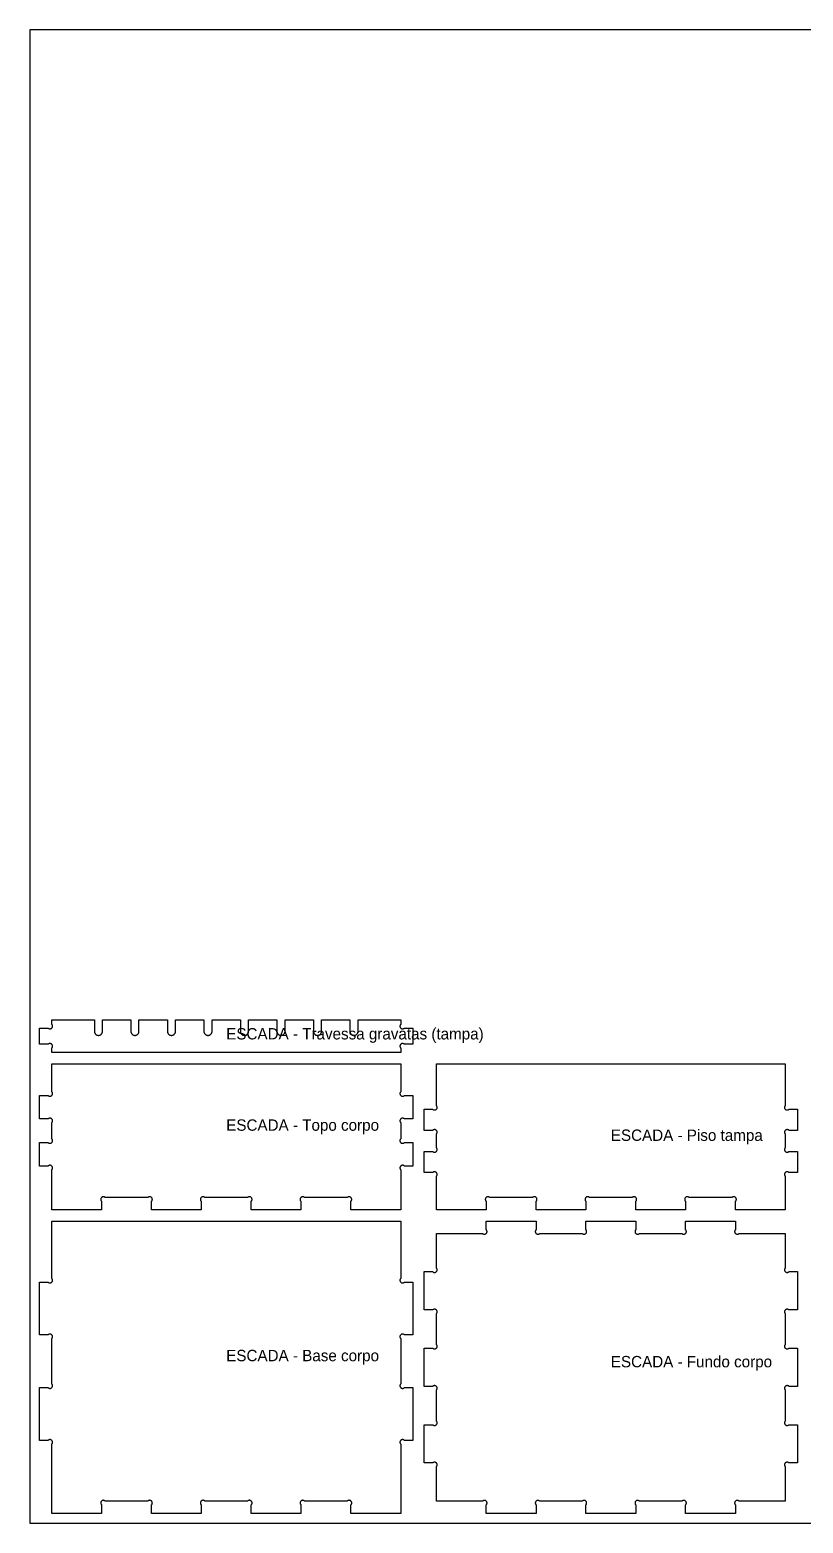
# Model space of a CAD drawing. Header units: millimetres. Extents: x 0 to 2750, y 0 to 1840.
# Drawn here: x 0 to 953, y 0 to 1840 of the extents above; entities that cross this region are included whole.
import ezdxf

# ---------------------------------------------------------------- set-up
doc = ezdxf.new("R2010")
doc.units = ezdxf.units.MM
for name, color, linetype in [('CHAPA_NAO_CORTAR', 8, 'Continuous'), ('CORTE_EXTERNO', 1, 'Continuous'), ('ETIQUETAS_NAO_CORTAR', 8, 'Continuous')]:
    doc.layers.add(name, color=color, linetype=linetype)

msp = doc.modelspace()

# ---------------------------------------------------------------- linework, layer by layer
at = {"layer": 'CHAPA_NAO_CORTAR'}
msp.add_lwpolyline([(0, 0), (2750, 0), (2750, 1840), (0, 1840)], close=True, dxfattribs=at)
at = {"layer": 'CORTE_EXTERNO'}
for points in [[(12, 590), (12, 610), (22.4, 610), (22.4, 610), (22.6, 609.8), (22.9, 609.6), (23.2, 609.4), (23.5, 609.3), (23.8, 609.2), (24.1, 609.1), (24.4, 609.1), (24.7, 609), (25, 609.1), (25.3, 609.1), (25.6, 609.2), (25.9, 609.3), (26.2, 609.4), (26.5, 609.6), (26.8, 609.8), (27, 610), (27.2, 610.2), (27.4, 610.5), (27.6, 610.8), (27.7, 611.1), (27.8, 611.4), (27.9, 611.7), (27.9, 612), (28, 612.3), (27.9, 612.6), (27.9, 612.9), (27.8, 613.2), (27.7, 613.5), (27.6, 613.8), (27.4, 614.1), (27.2, 614.4), (27, 614.6), (27, 620), (79.5, 620), (79.5, 606), (79.5, 605.5), (79.6, 605), (79.7, 604.5), (79.9, 604.1), (80.1, 603.6), (80.3, 603.2), (80.6, 602.8), (81, 602.5), (81.3, 602.1), (81.7, 601.8), (82.1, 601.6), (82.6, 601.4), (83, 601.2), (83.5, 601.1), (84, 601), (84.5, 601), (85, 601), (85.5, 601.1), (86, 601.2), (86.4, 601.4), (86.9, 601.6), (87.3, 601.8), (87.7, 602.1), (88, 602.5), (88.4, 602.8), (88.7, 603.2), (88.9, 603.6), (89.1, 604.1), (89.3, 604.5), (89.4, 605), (89.5, 605.5), (89.5, 606), (89.5, 620), (124.5, 620), (124.5, 606), (124.5, 605.5), (124.6, 605), (124.7, 604.5), (124.9, 604.1), (125.1, 603.6), (125.3, 603.2), (125.6, 602.8), (126, 602.5), (126.3, 602.1), (126.7, 601.8), (127.1, 601.6), (127.6, 601.4), (128, 601.2), (128.5, 601.1), (129, 601), (129.5, 601), (130, 601), (130.5, 601.1), (131, 601.2), (131.4, 601.4), (131.9, 601.6), (132.3, 601.8), (132.7, 602.1), (133, 602.5), (133.4, 602.8), (133.7, 603.2), (133.9, 603.6), (134.1, 604.1), (134.3, 604.5), (134.4, 605), (134.5, 605.5), (134.5, 606), (134.5, 620), (169.5, 620), (169.5, 606), (169.5, 605.5), (169.6, 605), (169.7, 604.5), (169.9, 604.1), (170.1, 603.6), (170.3, 603.2), (170.6, 602.8), (171, 602.5), (171.3, 602.1), (171.7, 601.8), (172.1, 601.6), (172.6, 601.4), (173, 601.2), (173.5, 601.1), (174, 601), (174.5, 601), (175, 601), (175.5, 601.1), (176, 601.2), (176.4, 601.4), (176.9, 601.6), (177.3, 601.8), (177.7, 602.1), (178, 602.5), (178.4, 602.8), (178.7, 603.2), (178.9, 603.6), (179.1, 604.1), (179.3, 604.5), (179.4, 605), (179.5, 605.5), (179.5, 606), (179.5, 620), (214.5, 620), (214.5, 606), (214.5, 605.5), (214.6, 605), (214.7, 604.5), (214.9, 604.1), (215.1, 603.6), (215.3, 603.2), (215.6, 602.8), (216, 602.5), (216.3, 602.1), (216.7, 601.8), (217.1, 601.6), (217.6, 601.4), (218, 601.2), (218.5, 601.1), (219, 601), (219.5, 601), (220, 601), (220.5, 601.1), (221, 601.2), (221.4, 601.4), (221.9, 601.6), (222.3, 601.8), (222.7, 602.1), (223, 602.5), (223.4, 602.8), (223.7, 603.2), (223.9, 603.6), (224.1, 604.1), (224.3, 604.5), (224.4, 605), (224.5, 605.5), (224.5, 606), (224.5, 620), (259.5, 620), (259.5, 606), (259.5, 605.5), (259.6, 605), (259.7, 604.5), (259.9, 604.1), (260.1, 603.6), (260.3, 603.2), (260.6, 602.8), (261, 602.5), (261.3, 602.1), (261.7, 601.8), (262.1, 601.6), (262.6, 601.4), (263, 601.2), (263.5, 601.1), (264, 601), (264.5, 601), (265, 601), (265.5, 601.1), (266, 601.2), (266.4, 601.4), (266.9, 601.6), (267.3, 601.8), (267.7, 602.1), (268, 602.5), (268.4, 602.8), (268.7, 603.2), (268.9, 603.6), (269.1, 604.1), (269.3, 604.5), (269.4, 605), (269.5, 605.5), (269.5, 606), (269.5, 620), (304.5, 620), (304.5, 606), (304.5, 605.5), (304.6, 605), (304.7, 604.5), (304.9, 604.1), (305.1, 603.6), (305.3, 603.2), (305.6, 602.8), (306, 602.5), (306.3, 602.1), (306.7, 601.8), (307.1, 601.6), (307.6, 601.4), (308, 601.2), (308.5, 601.1), (309, 601), (309.5, 601), (310, 601), (310.5, 601.1), (311, 601.2), (311.4, 601.4), (311.9, 601.6), (312.3, 601.8), (312.7, 602.1), (313, 602.5), (313.4, 602.8), (313.7, 603.2), (313.9, 603.6), (314.1, 604.1), (314.3, 604.5), (314.4, 605), (314.5, 605.5), (314.5, 606), (314.5, 620), (349.5, 620), (349.5, 606), (349.5, 605.5), (349.6, 605), (349.7, 604.5), (349.9, 604.1), (350.1, 603.6), (350.3, 603.2), (350.6, 602.8), (351, 602.5), (351.3, 602.1), (351.7, 601.8), (352.1, 601.6), (352.6, 601.4), (353, 601.2), (353.5, 601.1), (354, 601), (354.5, 601), (355, 601), (355.5, 601.1), (356, 601.2), (356.4, 601.4), (356.9, 601.6), (357.3, 601.8), (357.7, 602.1), (358, 602.5), (358.4, 602.8), (358.7, 603.2), (358.9, 603.6), (359.1, 604.1), (359.3, 604.5), (359.4, 605), (359.5, 605.5), (359.5, 606), (359.5, 620), (394.5, 620), (394.5, 606), (394.5, 605.5), (394.6, 605), (394.7, 604.5), (394.9, 604.1), (395.1, 603.6), (395.3, 603.2), (395.6, 602.8), (396, 602.5), (396.3, 602.1), (396.7, 601.8), (397.1, 601.6), (397.6, 601.4), (398, 601.2), (398.5, 601.1), (399, 601), (399.5, 601), (400, 601), (400.5, 601.1), (401, 601.2), (401.4, 601.4), (401.9, 601.6), (402.3, 601.8), (402.7, 602.1), (403, 602.5), (403.4, 602.8), (403.7, 603.2), (403.9, 603.6), (404.1, 604.1), (404.3, 604.5), (404.4, 605), (404.5, 605.5), (404.5, 606), (404.5, 620), (457, 620), (457, 614.6), (456.8, 614.4), (456.6, 614.1), (456.4, 613.8), (456.3, 613.5), (456.2, 613.2), (456.1, 612.9), (456.1, 612.6), (456, 612.3), (456.1, 612), (456.1, 611.7), (456.2, 611.4), (456.3, 611.1), (456.4, 610.8), (456.6, 610.5), (456.8, 610.2), (457, 610), (457.2, 609.8), (457.5, 609.6), (457.8, 609.4), (458.1, 609.3), (458.4, 609.2), (458.7, 609.1), (459, 609.1), (459.3, 609), (459.6, 609.1), (459.9, 609.1), (460.2, 609.2), (460.5, 609.3), (460.8, 609.4), (461.1, 609.6), (461.4, 609.8), (461.6, 610), (461.6, 610), (472, 610), (472, 590), (461.6, 590), (461.4, 590.2), (461.1, 590.4), (460.8, 590.6), (460.5, 590.7), (460.2, 590.8), (459.9, 590.9), (459.6, 590.9), (459.3, 591), (459, 590.9), (458.7, 590.9), (458.4, 590.8), (458.1, 590.7), (457.8, 590.6), (457.5, 590.4), (457.2, 590.2), (457, 590), (456.8, 589.8), (456.6, 589.5), (456.4, 589.2), (456.3, 588.9), (456.2, 588.6), (456.1, 588.3), (456.1, 588), (456, 587.7), (456.1, 587.4), (456.1, 587.1), (456.2, 586.8), (456.3, 586.5), (456.4, 586.2), (456.6, 585.9), (456.8, 585.6), (457, 585.4), (457, 580), (27, 580), (27, 585.4), (27.2, 585.6), (27.4, 585.9), (27.6, 586.2), (27.7, 586.5), (27.8, 586.8), (27.9, 587.1), (27.9, 587.4), (28, 587.7), (27.9, 588), (27.9, 588.3), (27.8, 588.6), (27.7, 588.9), (27.6, 589.2), (27.4, 589.5), (27.2, 589.8), (27, 590), (27, 590), (27, 590), (26.8, 590.2), (26.5, 590.4), (26.2, 590.6), (25.9, 590.7), (25.6, 590.8), (25.3, 590.9), (25, 590.9), (24.7, 591), (24.4, 590.9), (24.1, 590.9), (23.8, 590.8), (23.5, 590.7), (23.2, 590.6), (22.9, 590.4), (22.6, 590.2), (22.4, 590), (12, 590)], [(12, 440), (12, 469), (22.4, 469), (22.6, 468.8), (22.9, 468.6), (23.2, 468.4), (23.5, 468.3), (23.8, 468.2), (24.1, 468.1), (24.4, 468.1), (24.7, 468), (25, 468.1), (25.3, 468.1), (25.6, 468.2), (25.9, 468.3), (26.2, 468.4), (26.5, 468.6), (26.8, 468.8), (27, 469), (27.2, 469.2), (27.4, 469.5), (27.6, 469.8), (27.7, 470.1), (27.8, 470.4), (27.9, 470.7), (27.9, 471), (28, 471.3), (27.9, 471.6), (27.9, 471.9), (27.8, 472.2), (27.7, 472.5), (27.6, 472.8), (27.4, 473.1), (27.2, 473.4), (27, 473.6), (27, 493.4), (27.2, 493.6), (27.4, 493.9), (27.6, 494.2), (27.7, 494.5), (27.8, 494.8), (27.9, 495.1), (27.9, 495.4), (28, 495.7), (27.9, 496), (27.9, 496.3), (27.8, 496.6), (27.7, 496.9), (27.6, 497.2), (27.4, 497.5), (27.2, 497.8), (27, 498), (27, 498), (26.8, 498.2), (26.5, 498.4), (26.2, 498.6), (25.9, 498.7), (25.6, 498.8), (25.3, 498.9), (25, 498.9), (24.7, 499), (24.4, 498.9), (24.1, 498.9), (23.8, 498.8), (23.5, 498.7), (23.2, 498.6), (22.9, 498.4), (22.6, 498.2), (22.4, 498), (12, 498), (12, 527), (22.4, 527), (22.6, 526.8), (22.9, 526.6), (23.2, 526.4), (23.5, 526.3), (23.8, 526.2), (24.1, 526.1), (24.4, 526.1), (24.7, 526), (25, 526.1), (25.3, 526.1), (25.6, 526.2), (25.9, 526.3), (26.2, 526.4), (26.5, 526.6), (26.8, 526.8), (27, 527), (27.2, 527.2), (27.4, 527.5), (27.6, 527.8), (27.7, 528.1), (27.8, 528.4), (27.9, 528.7), (27.9, 529), (28, 529.3), (27.9, 529.6), (27.9, 529.9), (27.8, 530.2), (27.7, 530.5), (27.6, 530.8), (27.4, 531.1), (27.2, 531.4), (27, 531.6), (27, 566), (457, 566), (457, 531.6), (456.8, 531.4), (456.6, 531.1), (456.4, 530.8), (456.3, 530.5), (456.2, 530.2), (456.1, 529.9), (456.1, 529.6), (456, 529.3), (456.1, 529), (456.1, 528.7), (456.2, 528.4), (456.3, 528.1), (456.4, 527.8), (456.6, 527.5), (456.8, 527.2), (457, 527), (457.2, 526.8), (457.5, 526.6), (457.8, 526.4), (458.1, 526.3), (458.4, 526.2), (458.7, 526.1), (459, 526.1), (459.3, 526), (459.6, 526.1), (459.9, 526.1), (460.2, 526.2), (460.5, 526.3), (460.8, 526.4), (461.1, 526.6), (461.4, 526.8), (461.6, 527), (472, 527), (472, 498), (461.6, 498), (461.4, 498.2), (461.1, 498.4), (460.8, 498.6), (460.5, 498.7), (460.2, 498.8), (459.9, 498.9), (459.6, 498.9), (459.3, 499), (459, 498.9), (458.7, 498.9), (458.4, 498.8), (458.1, 498.7), (457.8, 498.6), (457.5, 498.4), (457.2, 498.2), (457, 498), (456.8, 497.8), (456.6, 497.5), (456.4, 497.2), (456.3, 496.9), (456.2, 496.6), (456.1, 496.3), (456.1, 496), (456, 495.7), (456.1, 495.4), (456.1, 495.1), (456.2, 494.8), (456.3, 494.5), (456.4, 494.2), (456.6, 493.9), (456.8, 493.6), (457, 493.4), (457, 473.6), (456.8, 473.4), (456.6, 473.1), (456.4, 472.8), (456.3, 472.5), (456.2, 472.2), (456.1, 471.9), (456.1, 471.6), (456, 471.3), (456.1, 471), (456.1, 470.7), (456.2, 470.4), (456.3, 470.1), (456.4, 469.8), (456.6, 469.5), (456.8, 469.2), (457, 469), (457.2, 468.8), (457.5, 468.6), (457.8, 468.4), (458.1, 468.3), (458.4, 468.2), (458.7, 468.1), (459, 468.1), (459.3, 468), (459.6, 468.1), (459.9, 468.1), (460.2, 468.2), (460.5, 468.3), (460.8, 468.4), (461.1, 468.6), (461.4, 468.8), (461.6, 469), (472, 469), (472, 440), (461.6, 440), (461.4, 440.2), (461.1, 440.4), (460.8, 440.6), (460.5, 440.7), (460.2, 440.8), (459.9, 440.9), (459.6, 440.9), (459.3, 441), (459, 440.9), (458.7, 440.9), (458.4, 440.8), (458.1, 440.7), (457.8, 440.6), (457.5, 440.4), (457.2, 440.2), (457, 440), (456.8, 439.8), (456.6, 439.5), (456.4, 439.2), (456.3, 438.9), (456.2, 438.6), (456.1, 438.3), (456.1, 438), (456, 437.7), (456.1, 437.4), (456.1, 437.1), (456.2, 436.8), (456.3, 436.5), (456.4, 436.2), (456.6, 435.9), (456.8, 435.6), (457, 435.4), (457, 386), (395.7, 386), (395.7, 396.6), (395.9, 396.8), (396.1, 397), (396.3, 397.3), (396.4, 397.6), (396.5, 397.9), (396.6, 398.2), (396.7, 398.5), (396.7, 398.9), (396.7, 399.2), (396.6, 399.5), (396.5, 399.8), (396.4, 400.1), (396.3, 400.4), (396.1, 400.7), (395.9, 400.9), (395.7, 401.1), (395.5, 401.4), (395.2, 401.6), (395, 401.7), (394.7, 401.9), (394.4, 402), (394.1, 402), (393.7, 402.1), (393.4, 402.1), (393.1, 402.1), (392.8, 402), (392.5, 402), (392.2, 401.9), (391.9, 401.7), (391.6, 401.6), (391.4, 401.4), (391.1, 401.1), (391.1, 401.1), (338.6, 401.1), (338.6, 401.1), (338.4, 401.4), (338.1, 401.6), (337.8, 401.7), (337.5, 401.9), (337.2, 402), (336.9, 402), (336.6, 402.1), (336.3, 402.1), (336, 402.1), (335.7, 402), (335.3, 402), (335, 401.9), (334.8, 401.7), (334.5, 401.6), (334.2, 401.4), (334, 401.1), (333.8, 400.9), (333.6, 400.7), (333.4, 400.4), (333.3, 400.1), (333.2, 399.8), (333.1, 399.5), (333.1, 399.2), (333, 398.9), (333.1, 398.5), (333.1, 398.2), (333.2, 397.9), (333.3, 397.6), (333.4, 397.3), (333.6, 397), (333.8, 396.8), (334, 396.6), (334, 386), (272.9, 386), (272.9, 396.6), (273.1, 396.8), (273.3, 397), (273.4, 397.3), (273.6, 397.6), (273.7, 397.9), (273.8, 398.2), (273.8, 398.5), (273.8, 398.9), (273.8, 399.2), (273.8, 399.5), (273.7, 399.8), (273.6, 400.1), (273.4, 400.4), (273.3, 400.7), (273.1, 400.9), (272.9, 401.1), (272.6, 401.4), (272.4, 401.6), (272.1, 401.7), (271.8, 401.9), (271.5, 402), (271.2, 402), (270.9, 402.1), (270.6, 402.1), (270.2, 402.1), (269.9, 402), (269.6, 402), (269.3, 401.9), (269, 401.7), (268.8, 401.6), (268.5, 401.4), (268.3, 401.1), (268.3, 401.1), (215.7, 401.1), (215.7, 401.1), (215.5, 401.4), (215.2, 401.6), (215, 401.7), (214.7, 401.9), (214.4, 402), (214.1, 402), (213.8, 402.1), (213.4, 402.1), (213.1, 402.1), (212.8, 402), (212.5, 402), (212.2, 401.9), (211.9, 401.7), (211.6, 401.6), (211.4, 401.4), (211.1, 401.1), (210.9, 400.9), (210.7, 400.7), (210.6, 400.4), (210.4, 400.1), (210.3, 399.8), (210.2, 399.5), (210.2, 399.2), (210.2, 398.9), (210.2, 398.5), (210.2, 398.2), (210.3, 397.9), (210.4, 397.6), (210.6, 397.3), (210.7, 397), (210.9, 396.8), (211.1, 396.6), (211.1, 386), (150, 386), (150, 396.6), (150.2, 396.8), (150.4, 397), (150.6, 397.3), (150.7, 397.6), (150.8, 397.9), (150.9, 398.2), (150.9, 398.5), (151, 398.9), (150.9, 399.2), (150.9, 399.5), (150.8, 399.8), (150.7, 400.1), (150.6, 400.4), (150.4, 400.7), (150.2, 400.9), (150, 401.1), (149.8, 401.4), (149.5, 401.6), (149.2, 401.7), (149, 401.9), (148.7, 402), (148.3, 402), (148, 402.1), (147.7, 402.1), (147.4, 402.1), (147.1, 402), (146.8, 402), (146.5, 401.9), (146.2, 401.7), (145.9, 401.6), (145.6, 401.4), (145.4, 401.1), (145.4, 401.1), (92.9, 401.1), (92.9, 401.1), (92.6, 401.4), (92.4, 401.6), (92.1, 401.7), (91.8, 401.9), (91.5, 402), (91.2, 402), (90.9, 402.1), (90.6, 402.1), (90.3, 402.1), (89.9, 402), (89.6, 402), (89.3, 401.9), (89, 401.7), (88.8, 401.6), (88.5, 401.4), (88.3, 401.1), (88.1, 400.9), (87.9, 400.7), (87.7, 400.4), (87.6, 400.1), (87.5, 399.8), (87.4, 399.5), (87.3, 399.2), (87.3, 398.9), (87.3, 398.5), (87.4, 398.2), (87.5, 397.9), (87.6, 397.6), (87.7, 397.3), (87.9, 397), (88.1, 396.8), (88.3, 396.6), (88.3, 386), (27, 386), (27, 435.4), (27.2, 435.6), (27.4, 435.9), (27.6, 436.2), (27.7, 436.5), (27.8, 436.8), (27.9, 437.1), (27.9, 437.4), (28, 437.7), (27.9, 438), (27.9, 438.3), (27.8, 438.6), (27.7, 438.9), (27.6, 439.2), (27.4, 439.5), (27.2, 439.8), (27, 440), (27, 440), (26.8, 440.2), (26.5, 440.4), (26.2, 440.6), (25.9, 440.7), (25.6, 440.8), (25.3, 440.9), (25, 440.9), (24.7, 441), (24.4, 440.9), (24.1, 440.9), (23.8, 440.8), (23.5, 440.7), (23.2, 440.6), (22.9, 440.4), (22.6, 440.2), (22.4, 440), (12, 440)], [(486, 432), (486, 458), (496.4, 458), (496.6, 457.8), (496.9, 457.6), (497.2, 457.4), (497.5, 457.3), (497.8, 457.2), (498.1, 457.1), (498.4, 457.1), (498.7, 457), (499, 457.1), (499.3, 457.1), (499.6, 457.2), (499.9, 457.3), (500.2, 457.4), (500.5, 457.6), (500.8, 457.8), (501, 458), (501.2, 458.2), (501.4, 458.5), (501.6, 458.8), (501.7, 459.1), (501.8, 459.4), (501.9, 459.7), (501.9, 460), (502, 460.3), (501.9, 460.6), (501.9, 460.9), (501.8, 461.2), (501.7, 461.5), (501.6, 461.8), (501.4, 462.1), (501.2, 462.4), (501, 462.6), (501, 479.4), (501.2, 479.6), (501.4, 479.9), (501.6, 480.2), (501.7, 480.5), (501.8, 480.8), (501.9, 481.1), (501.9, 481.4), (502, 481.7), (501.9, 482), (501.9, 482.3), (501.8, 482.6), (501.7, 482.9), (501.6, 483.2), (501.4, 483.5), (501.2, 483.8), (501, 484), (501, 484), (500.8, 484.2), (500.5, 484.4), (500.2, 484.6), (499.9, 484.7), (499.6, 484.8), (499.3, 484.9), (499, 484.9), (498.7, 485), (498.4, 484.9), (498.1, 484.9), (497.8, 484.8), (497.5, 484.7), (497.2, 484.6), (496.9, 484.4), (496.6, 484.2), (496.4, 484), (486, 484), (486, 510), (496.4, 510), (496.6, 509.8), (496.9, 509.6), (497.2, 509.4), (497.5, 509.3), (497.8, 509.2), (498.1, 509.1), (498.4, 509.1), (498.7, 509), (499, 509.1), (499.3, 509.1), (499.6, 509.2), (499.9, 509.3), (500.2, 509.4), (500.5, 509.6), (500.8, 509.8), (501, 510), (501.2, 510.2), (501.4, 510.5), (501.6, 510.8), (501.7, 511.1), (501.8, 511.4), (501.9, 511.7), (501.9, 512), (502, 512.3), (501.9, 512.6), (501.9, 512.9), (501.8, 513.2), (501.7, 513.5), (501.6, 513.8), (501.4, 514.1), (501.2, 514.4), (501, 514.6), (501, 566), (931, 566), (931, 514.6), (930.8, 514.4), (930.6, 514.1), (930.4, 513.8), (930.3, 513.5), (930.2, 513.2), (930.1, 512.9), (930.1, 512.6), (930, 512.3), (930.1, 512), (930.1, 511.7), (930.2, 511.4), (930.3, 511.1), (930.4, 510.8), (930.6, 510.5), (930.8, 510.2), (931, 510), (931.2, 509.8), (931.5, 509.6), (931.8, 509.4), (932.1, 509.3), (932.4, 509.2), (932.7, 509.1), (933, 509.1), (933.3, 509), (933.6, 509.1), (933.9, 509.1), (934.2, 509.2), (934.5, 509.3), (934.8, 509.4), (935.1, 509.6), (935.4, 509.8), (935.6, 510), (946, 510), (946, 484), (935.6, 484), (935.4, 484.2), (935.1, 484.4), (934.8, 484.6), (934.5, 484.7), (934.2, 484.8), (933.9, 484.9), (933.6, 484.9), (933.3, 485), (933, 484.9), (932.7, 484.9), (932.4, 484.8), (932.1, 484.7), (931.8, 484.6), (931.5, 484.4), (931.2, 484.2), (931, 484), (930.8, 483.8), (930.6, 483.5), (930.4, 483.2), (930.3, 482.9), (930.2, 482.6), (930.1, 482.3), (930.1, 482), (930, 481.7), (930.1, 481.4), (930.1, 481.1), (930.2, 480.8), (930.3, 480.5), (930.4, 480.2), (930.6, 479.9), (930.8, 479.6), (931, 479.4), (931, 462.6), (930.8, 462.4), (930.6, 462.1), (930.4, 461.8), (930.3, 461.5), (930.2, 461.2), (930.1, 460.9), (930.1, 460.6), (930, 460.3), (930.1, 460), (930.1, 459.7), (930.2, 459.4), (930.3, 459.1), (930.4, 458.8), (930.6, 458.5), (930.8, 458.2), (931, 458), (931.2, 457.8), (931.5, 457.6), (931.8, 457.4), (932.1, 457.3), (932.4, 457.2), (932.7, 457.1), (933, 457.1), (933.3, 457), (933.6, 457.1), (933.9, 457.1), (934.2, 457.2), (934.5, 457.3), (934.8, 457.4), (935.1, 457.6), (935.4, 457.8), (935.6, 458), (946, 458), (946, 432), (935.6, 432), (935.4, 432.2), (935.1, 432.4), (934.8, 432.6), (934.5, 432.7), (934.2, 432.8), (933.9, 432.9), (933.6, 432.9), (933.3, 433), (933, 432.9), (932.7, 432.9), (932.4, 432.8), (932.1, 432.7), (931.8, 432.6), (931.5, 432.4), (931.2, 432.2), (931, 432), (930.8, 431.8), (930.6, 431.5), (930.4, 431.2), (930.3, 430.9), (930.2, 430.6), (930.1, 430.3), (930.1, 430), (930, 429.7), (930.1, 429.4), (930.1, 429.1), (930.2, 428.8), (930.3, 428.5), (930.4, 428.2), (930.6, 427.9), (930.8, 427.6), (931, 427.4), (931, 386), (869.7, 386), (869.7, 396.6), (869.9, 396.8), (870.1, 397), (870.3, 397.3), (870.4, 397.6), (870.5, 397.9), (870.6, 398.2), (870.7, 398.5), (870.7, 398.9), (870.7, 399.2), (870.6, 399.5), (870.5, 399.8), (870.4, 400.1), (870.3, 400.4), (870.1, 400.7), (869.9, 400.9), (869.7, 401.1), (869.5, 401.4), (869.2, 401.6), (869, 401.7), (868.7, 401.9), (868.4, 402), (868.1, 402), (867.7, 402.1), (867.4, 402.1), (867.1, 402.1), (866.8, 402), (866.5, 402), (866.2, 401.9), (865.9, 401.7), (865.6, 401.6), (865.4, 401.4), (865.1, 401.1), (865.1, 401.1), (812.6, 401.1), (812.6, 401.1), (812.4, 401.4), (812.1, 401.6), (811.8, 401.7), (811.5, 401.9), (811.2, 402), (810.9, 402), (810.6, 402.1), (810.3, 402.1), (810, 402.1), (809.7, 402), (809.3, 402), (809, 401.9), (808.8, 401.7), (808.5, 401.6), (808.2, 401.4), (808, 401.1), (807.8, 400.9), (807.6, 400.7), (807.4, 400.4), (807.3, 400.1), (807.2, 399.8), (807.1, 399.5), (807.1, 399.2), (807, 398.9), (807.1, 398.5), (807.1, 398.2), (807.2, 397.9), (807.3, 397.6), (807.4, 397.3), (807.6, 397), (807.8, 396.8), (808, 396.6), (808, 386), (746.9, 386), (746.9, 396.6), (747.1, 396.8), (747.3, 397), (747.4, 397.3), (747.6, 397.6), (747.7, 397.9), (747.8, 398.2), (747.8, 398.5), (747.8, 398.9), (747.8, 399.2), (747.8, 399.5), (747.7, 399.8), (747.6, 400.1), (747.4, 400.4), (747.3, 400.7), (747.1, 400.9), (746.9, 401.1), (746.6, 401.4), (746.4, 401.6), (746.1, 401.7), (745.8, 401.9), (745.5, 402), (745.2, 402), (744.9, 402.1), (744.6, 402.1), (744.2, 402.1), (743.9, 402), (743.6, 402), (743.3, 401.9), (743, 401.7), (742.8, 401.6), (742.5, 401.4), (742.3, 401.1), (742.3, 401.1), (689.7, 401.1), (689.7, 401.1), (689.5, 401.4), (689.2, 401.6), (689, 401.7), (688.7, 401.9), (688.4, 402), (688.1, 402), (687.8, 402.1), (687.4, 402.1), (687.1, 402.1), (686.8, 402), (686.5, 402), (686.2, 401.9), (685.9, 401.7), (685.6, 401.6), (685.4, 401.4), (685.1, 401.1), (684.9, 400.9), (684.7, 400.7), (684.6, 400.4), (684.4, 400.1), (684.3, 399.8), (684.2, 399.5), (684.2, 399.2), (684.2, 398.9), (684.2, 398.5), (684.2, 398.2), (684.3, 397.9), (684.4, 397.6), (684.6, 397.3), (684.7, 397), (684.9, 396.8), (685.1, 396.6), (685.1, 386), (624, 386), (624, 396.6), (624.2, 396.8), (624.4, 397), (624.6, 397.3), (624.7, 397.6), (624.8, 397.9), (624.9, 398.2), (624.9, 398.5), (625, 398.9), (624.9, 399.2), (624.9, 399.5), (624.8, 399.8), (624.7, 400.1), (624.6, 400.4), (624.4, 400.7), (624.2, 400.9), (624, 401.1), (623.8, 401.4), (623.5, 401.6), (623.2, 401.7), (623, 401.9), (622.7, 402), (622.3, 402), (622, 402.1), (621.7, 402.1), (621.4, 402.1), (621.1, 402), (620.8, 402), (620.5, 401.9), (620.2, 401.7), (619.9, 401.6), (619.6, 401.4), (619.4, 401.1), (619.4, 401.1), (566.9, 401.1), (566.9, 401.1), (566.6, 401.4), (566.4, 401.6), (566.1, 401.7), (565.8, 401.9), (565.5, 402), (565.2, 402), (564.9, 402.1), (564.6, 402.1), (564.3, 402.1), (563.9, 402), (563.6, 402), (563.3, 401.9), (563, 401.7), (562.8, 401.6), (562.5, 401.4), (562.3, 401.1), (562.1, 400.9), (561.9, 400.7), (561.7, 400.4), (561.6, 400.1), (561.5, 399.8), (561.4, 399.5), (561.3, 399.2), (561.3, 398.9), (561.3, 398.5), (561.4, 398.2), (561.5, 397.9), (561.6, 397.6), (561.7, 397.3), (561.9, 397), (562.1, 396.8), (562.3, 396.6), (562.3, 386), (501, 386), (501, 427.4), (501.2, 427.6), (501.4, 427.9), (501.6, 428.2), (501.7, 428.5), (501.8, 428.8), (501.9, 429.1), (501.9, 429.4), (502, 429.7), (501.9, 430), (501.9, 430.3), (501.8, 430.6), (501.7, 430.9), (501.6, 431.2), (501.4, 431.5), (501.2, 431.8), (501, 432), (501, 432), (500.8, 432.2), (500.5, 432.4), (500.2, 432.6), (499.9, 432.7), (499.6, 432.8), (499.3, 432.9), (499, 432.9), (498.7, 433), (498.4, 432.9), (498.1, 432.9), (497.8, 432.8), (497.5, 432.7), (497.2, 432.6), (496.9, 432.4), (496.6, 432.2), (496.4, 432), (486, 432)], [(12, 102), (12, 167), (22.4, 167), (22.6, 166.8), (22.9, 166.6), (23.2, 166.4), (23.5, 166.3), (23.8, 166.2), (24.1, 166.1), (24.4, 166.1), (24.7, 166), (25, 166.1), (25.3, 166.1), (25.6, 166.2), (25.9, 166.3), (26.2, 166.4), (26.5, 166.6), (26.8, 166.8), (27, 167), (27.2, 167.2), (27.4, 167.5), (27.6, 167.8), (27.7, 168.1), (27.8, 168.4), (27.9, 168.7), (27.9, 169), (28, 169.3), (27.9, 169.6), (27.9, 169.9), (27.8, 170.2), (27.7, 170.5), (27.6, 170.8), (27.4, 171.1), (27.2, 171.4), (27, 171.6), (27, 227.4), (27.2, 227.6), (27.4, 227.9), (27.6, 228.2), (27.7, 228.5), (27.8, 228.8), (27.9, 229.1), (27.9, 229.4), (28, 229.7), (27.9, 230), (27.9, 230.3), (27.8, 230.6), (27.7, 230.9), (27.6, 231.2), (27.4, 231.5), (27.2, 231.8), (27, 232), (27, 232), (26.8, 232.2), (26.5, 232.4), (26.2, 232.6), (25.9, 232.7), (25.6, 232.8), (25.3, 232.9), (25, 232.9), (24.7, 233), (24.4, 232.9), (24.1, 232.9), (23.8, 232.8), (23.5, 232.7), (23.2, 232.6), (22.9, 232.4), (22.6, 232.2), (22.4, 232), (12, 232), (12, 297), (22.4, 297), (22.6, 296.8), (22.9, 296.6), (23.2, 296.4), (23.5, 296.3), (23.8, 296.2), (24.1, 296.1), (24.4, 296.1), (24.7, 296), (25, 296.1), (25.3, 296.1), (25.6, 296.2), (25.9, 296.3), (26.2, 296.4), (26.5, 296.6), (26.8, 296.8), (27, 297), (27.2, 297.2), (27.4, 297.5), (27.6, 297.8), (27.7, 298.1), (27.8, 298.4), (27.9, 298.7), (27.9, 299), (28, 299.3), (27.9, 299.6), (27.9, 299.9), (27.8, 300.2), (27.7, 300.5), (27.6, 300.8), (27.4, 301.1), (27.2, 301.4), (27, 301.6), (27, 372), (457, 372), (457, 301.6), (456.8, 301.4), (456.6, 301.1), (456.4, 300.8), (456.3, 300.5), (456.2, 300.2), (456.1, 299.9), (456.1, 299.6), (456, 299.3), (456.1, 299), (456.1, 298.7), (456.2, 298.4), (456.3, 298.1), (456.4, 297.8), (456.6, 297.5), (456.8, 297.2), (457, 297), (457.2, 296.8), (457.5, 296.6), (457.8, 296.4), (458.1, 296.3), (458.4, 296.2), (458.7, 296.1), (459, 296.1), (459.3, 296), (459.6, 296.1), (459.9, 296.1), (460.2, 296.2), (460.5, 296.3), (460.8, 296.4), (461.1, 296.6), (461.4, 296.8), (461.6, 297), (472, 297), (472, 232), (461.6, 232), (461.4, 232.2), (461.1, 232.4), (460.8, 232.6), (460.5, 232.7), (460.2, 232.8), (459.9, 232.9), (459.6, 232.9), (459.3, 233), (459, 232.9), (458.7, 232.9), (458.4, 232.8), (458.1, 232.7), (457.8, 232.6), (457.5, 232.4), (457.2, 232.2), (457, 232), (456.8, 231.8), (456.6, 231.5), (456.4, 231.2), (456.3, 230.9), (456.2, 230.6), (456.1, 230.3), (456.1, 230), (456, 229.7), (456.1, 229.4), (456.1, 229.1), (456.2, 228.8), (456.3, 228.5), (456.4, 228.2), (456.6, 227.9), (456.8, 227.6), (457, 227.4), (457, 171.6), (456.8, 171.4), (456.6, 171.1), (456.4, 170.8), (456.3, 170.5), (456.2, 170.2), (456.1, 169.9), (456.1, 169.6), (456, 169.3), (456.1, 169), (456.1, 168.7), (456.2, 168.4), (456.3, 168.1), (456.4, 167.8), (456.6, 167.5), (456.8, 167.2), (457, 167), (457.2, 166.8), (457.5, 166.6), (457.8, 166.4), (458.1, 166.3), (458.4, 166.2), (458.7, 166.1), (459, 166.1), (459.3, 166), (459.6, 166.1), (459.9, 166.1), (460.2, 166.2), (460.5, 166.3), (460.8, 166.4), (461.1, 166.6), (461.4, 166.8), (461.6, 167), (472, 167), (472, 102), (461.6, 102), (461.4, 102.2), (461.1, 102.4), (460.8, 102.6), (460.5, 102.7), (460.2, 102.8), (459.9, 102.9), (459.6, 102.9), (459.3, 103), (459, 102.9), (458.7, 102.9), (458.4, 102.8), (458.1, 102.7), (457.8, 102.6), (457.5, 102.4), (457.2, 102.2), (457, 102), (456.8, 101.8), (456.6, 101.5), (456.4, 101.2), (456.3, 100.9), (456.2, 100.6), (456.1, 100.3), (456.1, 100), (456, 99.7), (456.1, 99.4), (456.1, 99.1), (456.2, 98.8), (456.3, 98.5), (456.4, 98.2), (456.6, 97.9), (456.8, 97.6), (457, 97.4), (457, 12), (395.7, 12), (395.7, 22.6), (395.9, 22.8), (396.1, 23), (396.3, 23.3), (396.4, 23.6), (396.5, 23.9), (396.6, 24.2), (396.7, 24.5), (396.7, 24.9), (396.7, 25.2), (396.6, 25.5), (396.5, 25.8), (396.4, 26.1), (396.3, 26.4), (396.1, 26.7), (395.9, 26.9), (395.7, 27.1), (395.5, 27.4), (395.2, 27.6), (395, 27.7), (394.7, 27.9), (394.4, 28), (394.1, 28), (393.7, 28.1), (393.4, 28.1), (393.1, 28.1), (392.8, 28), (392.5, 28), (392.2, 27.9), (391.9, 27.7), (391.6, 27.6), (391.4, 27.4), (391.1, 27.1), (391.1, 27.1), (338.6, 27.1), (338.6, 27.1), (338.4, 27.4), (338.1, 27.6), (337.8, 27.7), (337.5, 27.9), (337.2, 28), (336.9, 28), (336.6, 28.1), (336.3, 28.1), (336, 28.1), (335.7, 28), (335.3, 28), (335, 27.9), (334.8, 27.7), (334.5, 27.6), (334.2, 27.4), (334, 27.1), (333.8, 26.9), (333.6, 26.7), (333.4, 26.4), (333.3, 26.1), (333.2, 25.8), (333.1, 25.5), (333.1, 25.2), (333, 24.9), (333.1, 24.5), (333.1, 24.2), (333.2, 23.9), (333.3, 23.6), (333.4, 23.3), (333.6, 23), (333.8, 22.8), (334, 22.6), (334, 12), (272.9, 12), (272.9, 22.6), (273.1, 22.8), (273.3, 23), (273.4, 23.3), (273.6, 23.6), (273.7, 23.9), (273.8, 24.2), (273.8, 24.5), (273.8, 24.9), (273.8, 25.2), (273.8, 25.5), (273.7, 25.8), (273.6, 26.1), (273.4, 26.4), (273.3, 26.7), (273.1, 26.9), (272.9, 27.1), (272.6, 27.4), (272.4, 27.6), (272.1, 27.7), (271.8, 27.9), (271.5, 28), (271.2, 28), (270.9, 28.1), (270.6, 28.1), (270.2, 28.1), (269.9, 28), (269.6, 28), (269.3, 27.9), (269, 27.7), (268.8, 27.6), (268.5, 27.4), (268.3, 27.1), (268.3, 27.1), (215.7, 27.1), (215.7, 27.1), (215.5, 27.4), (215.2, 27.6), (215, 27.7), (214.7, 27.9), (214.4, 28), (214.1, 28), (213.8, 28.1), (213.4, 28.1), (213.1, 28.1), (212.8, 28), (212.5, 28), (212.2, 27.9), (211.9, 27.7), (211.6, 27.6), (211.4, 27.4), (211.1, 27.1), (210.9, 26.9), (210.7, 26.7), (210.6, 26.4), (210.4, 26.1), (210.3, 25.8), (210.2, 25.5), (210.2, 25.2), (210.2, 24.9), (210.2, 24.5), (210.2, 24.2), (210.3, 23.9), (210.4, 23.6), (210.6, 23.3), (210.7, 23), (210.9, 22.8), (211.1, 22.6), (211.1, 12), (150, 12), (150, 22.6), (150.2, 22.8), (150.4, 23), (150.6, 23.3), (150.7, 23.6), (150.8, 23.9), (150.9, 24.2), (150.9, 24.5), (151, 24.9), (150.9, 25.2), (150.9, 25.5), (150.8, 25.8), (150.7, 26.1), (150.6, 26.4), (150.4, 26.7), (150.2, 26.9), (150, 27.1), (149.8, 27.4), (149.5, 27.6), (149.2, 27.7), (149, 27.9), (148.7, 28), (148.3, 28), (148, 28.1), (147.7, 28.1), (147.4, 28.1), (147.1, 28), (146.8, 28), (146.5, 27.9), (146.2, 27.7), (145.9, 27.6), (145.6, 27.4), (145.4, 27.1), (145.4, 27.1), (92.9, 27.1), (92.9, 27.1), (92.6, 27.4), (92.4, 27.6), (92.1, 27.7), (91.8, 27.9), (91.5, 28), (91.2, 28), (90.9, 28.1), (90.6, 28.1), (90.3, 28.1), (89.9, 28), (89.6, 28), (89.3, 27.9), (89, 27.7), (88.8, 27.6), (88.5, 27.4), (88.3, 27.1), (88.1, 26.9), (87.9, 26.7), (87.7, 26.4), (87.6, 26.1), (87.5, 25.8), (87.4, 25.5), (87.3, 25.2), (87.3, 24.9), (87.3, 24.5), (87.4, 24.2), (87.5, 23.9), (87.6, 23.6), (87.7, 23.3), (87.9, 23), (88.1, 22.8), (88.3, 22.6), (88.3, 12), (27, 12), (27, 97.4), (27.2, 97.6), (27.4, 97.9), (27.6, 98.2), (27.7, 98.5), (27.8, 98.8), (27.9, 99.1), (27.9, 99.4), (28, 99.7), (27.9, 100), (27.9, 100.3), (27.8, 100.6), (27.7, 100.9), (27.6, 101.2), (27.4, 101.5), (27.2, 101.8), (27, 102), (27, 102), (26.8, 102.2), (26.5, 102.4), (26.2, 102.6), (25.9, 102.7), (25.6, 102.8), (25.3, 102.9), (25, 102.9), (24.7, 103), (24.4, 102.9), (24.1, 102.9), (23.8, 102.8), (23.5, 102.7), (23.2, 102.6), (22.9, 102.4), (22.6, 102.2), (22.4, 102), (12, 102)], [(501, 27), (501, 69.5), (501.2, 69.8), (501.4, 70), (501.6, 70.3), (501.7, 70.6), (501.8, 70.9), (501.9, 71.2), (501.9, 71.5), (502, 71.8), (501.9, 72.2), (501.9, 72.5), (501.8, 72.8), (501.7, 73.1), (501.6, 73.4), (501.4, 73.7), (501.2, 73.9), (501, 74.1), (501, 74.1), (500.8, 74.4), (500.5, 74.5), (500.2, 74.7), (499.9, 74.8), (499.6, 75), (499.3, 75), (499, 75.1), (498.7, 75.1), (498.4, 75.1), (498.1, 75), (497.8, 75), (497.5, 74.8), (497.2, 74.7), (496.9, 74.5), (496.6, 74.4), (496.4, 74.1), (486, 74.1), (486, 121.3), (496.4, 121.3), (496.6, 121.1), (496.9, 120.9), (497.2, 120.7), (497.5, 120.6), (497.8, 120.5), (498.1, 120.4), (498.4, 120.3), (498.7, 120.3), (499, 120.3), (499.3, 120.4), (499.6, 120.5), (499.9, 120.6), (500.2, 120.7), (500.5, 120.9), (500.8, 121.1), (501, 121.3), (501.2, 121.5), (501.4, 121.8), (501.6, 122.1), (501.7, 122.3), (501.8, 122.6), (501.9, 122.9), (501.9, 123.3), (502, 123.6), (501.9, 123.9), (501.9, 124.2), (501.8, 124.5), (501.7, 124.8), (501.6, 125.1), (501.4, 125.4), (501.2, 125.6), (501, 125.9), (501, 163.8), (501.2, 164.1), (501.4, 164.3), (501.6, 164.6), (501.7, 164.9), (501.8, 165.2), (501.9, 165.5), (501.9, 165.8), (502, 166.1), (501.9, 166.4), (501.9, 166.8), (501.8, 167.1), (501.7, 167.4), (501.6, 167.7), (501.4, 167.9), (501.2, 168.2), (501, 168.4), (501, 168.4), (500.8, 168.6), (500.5, 168.8), (500.2, 169), (499.9, 169.1), (499.6, 169.2), (499.3, 169.3), (499, 169.4), (498.7, 169.4), (498.4, 169.4), (498.1, 169.3), (497.8, 169.2), (497.5, 169.1), (497.2, 169), (496.9, 168.8), (496.6, 168.6), (496.4, 168.4), (486, 168.4), (486, 215.6), (496.4, 215.6), (496.6, 215.4), (496.9, 215.2), (497.2, 215), (497.5, 214.9), (497.8, 214.8), (498.1, 214.7), (498.4, 214.6), (498.7, 214.6), (499, 214.6), (499.3, 214.7), (499.6, 214.8), (499.9, 214.9), (500.2, 215), (500.5, 215.2), (500.8, 215.4), (501, 215.6), (501.2, 215.8), (501.4, 216.1), (501.6, 216.3), (501.7, 216.6), (501.8, 216.9), (501.9, 217.2), (501.9, 217.6), (502, 217.9), (501.9, 218.2), (501.9, 218.5), (501.8, 218.8), (501.7, 219.1), (501.6, 219.4), (501.4, 219.7), (501.2, 219.9), (501, 220.2), (501, 258.1), (501.2, 258.4), (501.4, 258.6), (501.6, 258.9), (501.7, 259.2), (501.8, 259.5), (501.9, 259.8), (501.9, 260.1), (502, 260.4), (501.9, 260.7), (501.9, 261.1), (501.8, 261.4), (501.7, 261.7), (501.6, 261.9), (501.4, 262.2), (501.2, 262.5), (501, 262.7), (501, 262.7), (500.8, 262.9), (500.5, 263.1), (500.2, 263.3), (499.9, 263.4), (499.6, 263.5), (499.3, 263.6), (499, 263.7), (498.7, 263.7), (498.4, 263.7), (498.1, 263.6), (497.8, 263.5), (497.5, 263.4), (497.2, 263.3), (496.9, 263.1), (496.6, 262.9), (496.4, 262.7), (486, 262.7), (486, 309.9), (496.4, 309.9), (496.6, 309.6), (496.9, 309.5), (497.2, 309.3), (497.5, 309.2), (497.8, 309), (498.1, 309), (498.4, 308.9), (498.7, 308.9), (499, 308.9), (499.3, 309), (499.6, 309), (499.9, 309.2), (500.2, 309.3), (500.5, 309.5), (500.8, 309.6), (501, 309.9), (501.2, 310.1), (501.4, 310.3), (501.6, 310.6), (501.7, 310.9), (501.8, 311.2), (501.9, 311.5), (501.9, 311.8), (502, 312.2), (501.9, 312.5), (501.9, 312.8), (501.8, 313.1), (501.7, 313.4), (501.6, 313.7), (501.4, 314), (501.2, 314.2), (501, 314.5), (501, 357), (557.8, 357), (558.1, 356.8), (558.3, 356.6), (558.6, 356.4), (558.9, 356.3), (559.2, 356.2), (559.5, 356.1), (559.8, 356.1), (560.1, 356), (560.4, 356.1), (560.8, 356.1), (561.1, 356.2), (561.4, 356.3), (561.7, 356.4), (561.9, 356.6), (562.2, 356.8), (562.4, 357), (562.6, 357.2), (562.8, 357.5), (563, 357.8), (563.1, 358.1), (563.2, 358.4), (563.3, 358.7), (563.4, 359), (563.4, 359.3), (563.4, 359.6), (563.3, 359.9), (563.2, 360.2), (563.1, 360.5), (563, 360.8), (562.8, 361.1), (562.6, 361.4), (562.4, 361.6), (562.4, 372), (623.9, 372), (623.9, 361.6), (623.6, 361.4), (623.5, 361.1), (623.3, 360.8), (623.2, 360.5), (623, 360.2), (623, 359.9), (622.9, 359.6), (622.9, 359.3), (622.9, 359), (623, 358.7), (623, 358.4), (623.2, 358.1), (623.3, 357.8), (623.5, 357.5), (623.6, 357.2), (623.9, 357), (624.1, 356.8), (624.3, 356.6), (624.6, 356.4), (624.9, 356.3), (625.2, 356.2), (625.5, 356.1), (625.8, 356.1), (626.2, 356), (626.5, 356.1), (626.8, 356.1), (627.1, 356.2), (627.4, 356.3), (627.7, 356.4), (628, 356.6), (628.2, 356.8), (628.5, 357), (680.7, 357), (680.9, 356.8), (681.2, 356.6), (681.5, 356.4), (681.7, 356.3), (682, 356.2), (682.4, 356.1), (682.7, 356.1), (683, 356), (683.3, 356.1), (683.6, 356.1), (683.9, 356.2), (684.2, 356.3), (684.5, 356.4), (684.8, 356.6), (685, 356.8), (685.3, 357), (685.5, 357.2), (685.7, 357.5), (685.9, 357.8), (686, 358.1), (686.1, 358.4), (686.2, 358.7), (686.2, 359), (686.2, 359.3), (686.2, 359.6), (686.2, 359.9), (686.1, 360.2), (686, 360.5), (685.9, 360.8), (685.7, 361.1), (685.5, 361.4), (685.3, 361.6), (685.3, 372), (746.7, 372), (746.7, 361.6), (746.5, 361.4), (746.3, 361.1), (746.1, 360.8), (746, 360.5), (745.9, 360.2), (745.8, 359.9), (745.8, 359.6), (745.8, 359.3), (745.8, 359), (745.8, 358.7), (745.9, 358.4), (746, 358.1), (746.1, 357.8), (746.3, 357.5), (746.5, 357.2), (746.7, 357), (747, 356.8), (747.2, 356.6), (747.5, 356.4), (747.8, 356.3), (748.1, 356.2), (748.4, 356.1), (748.7, 356.1), (749, 356), (749.3, 356.1), (749.6, 356.1), (750, 356.2), (750.3, 356.3), (750.5, 356.4), (750.8, 356.6), (751.1, 356.8), (751.3, 357), (803.5, 357), (803.8, 356.8), (804, 356.6), (804.3, 356.4), (804.6, 356.3), (804.9, 356.2), (805.2, 356.1), (805.5, 356.1), (805.8, 356), (806.2, 356.1), (806.5, 356.1), (806.8, 356.2), (807.1, 356.3), (807.4, 356.4), (807.7, 356.6), (807.9, 356.8), (808.1, 357), (808.4, 357.2), (808.5, 357.5), (808.7, 357.8), (808.8, 358.1), (809, 358.4), (809, 358.7), (809.1, 359), (809.1, 359.3), (809.1, 359.6), (809, 359.9), (809, 360.2), (808.8, 360.5), (808.7, 360.8), (808.5, 361.1), (808.4, 361.4), (808.1, 361.6), (808.1, 372), (869.6, 372), (869.6, 361.6), (869.4, 361.4), (869.2, 361.1), (869, 360.8), (868.9, 360.5), (868.8, 360.2), (868.7, 359.9), (868.6, 359.6), (868.6, 359.3), (868.6, 359), (868.7, 358.7), (868.8, 358.4), (868.9, 358.1), (869, 357.8), (869.2, 357.5), (869.4, 357.2), (869.6, 357), (869.8, 356.8), (870.1, 356.6), (870.3, 356.4), (870.6, 356.3), (870.9, 356.2), (871.2, 356.1), (871.6, 356.1), (871.9, 356), (872.2, 356.1), (872.5, 356.1), (872.8, 356.2), (873.1, 356.3), (873.4, 356.4), (873.7, 356.6), (873.9, 356.8), (874.2, 357), (931, 357), (931, 314.5), (930.8, 314.2), (930.6, 314), (930.4, 313.7), (930.3, 313.4), (930.2, 313.1), (930.1, 312.8), (930.1, 312.5), (930, 312.2), (930.1, 311.8), (930.1, 311.5), (930.2, 311.2), (930.3, 310.9), (930.4, 310.6), (930.6, 310.3), (930.8, 310.1), (931, 309.9), (931.2, 309.6), (931.5, 309.5), (931.8, 309.3), (932.1, 309.2), (932.4, 309), (932.7, 309), (933, 308.9), (933.3, 308.9), (933.6, 308.9), (933.9, 309), (934.2, 309), (934.5, 309.2), (934.8, 309.3), (935.1, 309.5), (935.4, 309.6), (935.6, 309.9), (946, 309.9), (946, 262.7), (935.6, 262.7), (935.4, 262.9), (935.1, 263.1), (934.8, 263.3), (934.5, 263.4), (934.2, 263.5), (933.9, 263.6), (933.6, 263.7), (933.3, 263.7), (933, 263.7), (932.7, 263.6), (932.4, 263.5), (932.1, 263.4), (931.8, 263.3), (931.5, 263.1), (931.2, 262.9), (931, 262.7), (930.8, 262.5), (930.6, 262.2), (930.4, 261.9), (930.3, 261.7), (930.2, 261.4), (930.1, 261.1), (930.1, 260.7), (930, 260.4), (930.1, 260.1), (930.1, 259.8), (930.2, 259.5), (930.3, 259.2), (930.4, 258.9), (930.6, 258.6), (930.8, 258.4), (931, 258.1), (931, 220.2), (930.8, 219.9), (930.6, 219.7), (930.4, 219.4), (930.3, 219.1), (930.2, 218.8), (930.1, 218.5), (930.1, 218.2), (930, 217.9), (930.1, 217.6), (930.1, 217.2), (930.2, 216.9), (930.3, 216.6), (930.4, 216.3), (930.6, 216.1), (930.8, 215.8), (931, 215.6), (931.2, 215.4), (931.5, 215.2), (931.8, 215), (932.1, 214.9), (932.4, 214.8), (932.7, 214.7), (933, 214.6), (933.3, 214.6), (933.6, 214.6), (933.9, 214.7), (934.2, 214.8), (934.5, 214.9), (934.8, 215), (935.1, 215.2), (935.4, 215.4), (935.6, 215.6), (946, 215.6), (946, 168.4), (935.6, 168.4), (935.4, 168.6), (935.1, 168.8), (934.8, 169), (934.5, 169.1), (934.2, 169.2), (933.9, 169.3), (933.6, 169.4), (933.3, 169.4), (933, 169.4), (932.7, 169.3), (932.4, 169.2), (932.1, 169.1), (931.8, 169), (931.5, 168.8), (931.2, 168.6), (931, 168.4), (930.8, 168.2), (930.6, 167.9), (930.4, 167.7), (930.3, 167.4), (930.2, 167.1), (930.1, 166.8), (930.1, 166.4), (930, 166.1), (930.1, 165.8), (930.1, 165.5), (930.2, 165.2), (930.3, 164.9), (930.4, 164.6), (930.6, 164.3), (930.8, 164.1), (931, 163.8), (931, 125.9), (930.8, 125.6), (930.6, 125.4), (930.4, 125.1), (930.3, 124.8), (930.2, 124.5), (930.1, 124.2), (930.1, 123.9), (930, 123.6), (930.1, 123.3), (930.1, 122.9), (930.2, 122.6), (930.3, 122.3), (930.4, 122.1), (930.6, 121.8), (930.8, 121.5), (931, 121.3), (931.2, 121.1), (931.5, 120.9), (931.8, 120.7), (932.1, 120.6), (932.4, 120.5), (932.7, 120.4), (933, 120.3), (933.3, 120.3), (933.6, 120.3), (933.9, 120.4), (934.2, 120.5), (934.5, 120.6), (934.8, 120.7), (935.1, 120.9), (935.4, 121.1), (935.6, 121.3), (946, 121.3), (946, 74.1), (935.6, 74.1), (935.4, 74.4), (935.1, 74.5), (934.8, 74.7), (934.5, 74.8), (934.2, 75), (933.9, 75), (933.6, 75.1), (933.3, 75.1), (933, 75.1), (932.7, 75), (932.4, 75), (932.1, 74.8), (931.8, 74.7), (931.5, 74.5), (931.2, 74.4), (931, 74.1), (930.8, 73.9), (930.6, 73.7), (930.4, 73.4), (930.3, 73.1), (930.2, 72.8), (930.1, 72.5), (930.1, 72.2), (930, 71.8), (930.1, 71.5), (930.1, 71.2), (930.2, 70.9), (930.3, 70.6), (930.4, 70.3), (930.6, 70), (930.8, 69.8), (931, 69.5), (931, 27), (874.2, 27), (873.9, 27.2), (873.7, 27.4), (873.4, 27.6), (873.1, 27.7), (872.8, 27.8), (872.5, 27.9), (872.2, 27.9), (871.9, 28), (871.6, 27.9), (871.2, 27.9), (870.9, 27.8), (870.6, 27.7), (870.3, 27.6), (870.1, 27.4), (869.8, 27.2), (869.6, 27), (869.4, 26.8), (869.2, 26.5), (869, 26.2), (868.9, 25.9), (868.8, 25.6), (868.7, 25.3), (868.6, 25), (868.6, 24.7), (868.6, 24.4), (868.7, 24.1), (868.8, 23.8), (868.9, 23.5), (869, 23.2), (869.2, 22.9), (869.4, 22.6), (869.6, 22.4), (869.6, 12), (808.1, 12), (808.1, 22.4), (808.4, 22.6), (808.5, 22.9), (808.7, 23.2), (808.8, 23.5), (809, 23.8), (809, 24.1), (809.1, 24.4), (809.1, 24.7), (809.1, 25), (809, 25.3), (809, 25.6), (808.8, 25.9), (808.7, 26.2), (808.5, 26.5), (808.4, 26.8), (808.1, 27), (807.9, 27.2), (807.7, 27.4), (807.4, 27.6), (807.1, 27.7), (806.8, 27.8), (806.5, 27.9), (806.2, 27.9), (805.8, 28), (805.5, 27.9), (805.2, 27.9), (804.9, 27.8), (804.6, 27.7), (804.3, 27.6), (804, 27.4), (803.8, 27.2), (803.5, 27), (751.3, 27), (751.1, 27.2), (750.8, 27.4), (750.5, 27.6), (750.3, 27.7), (750, 27.8), (749.6, 27.9), (749.3, 27.9), (749, 28), (748.7, 27.9), (748.4, 27.9), (748.1, 27.8), (747.8, 27.7), (747.5, 27.6), (747.2, 27.4), (747, 27.2), (746.7, 27), (746.5, 26.8), (746.3, 26.5), (746.1, 26.2), (746, 25.9), (745.9, 25.6), (745.8, 25.3), (745.8, 25), (745.8, 24.7), (745.8, 24.4), (745.8, 24.1), (745.9, 23.8), (746, 23.5), (746.1, 23.2), (746.3, 22.9), (746.5, 22.6), (746.7, 22.4), (746.7, 12), (685.3, 12), (685.3, 22.4), (685.5, 22.6), (685.7, 22.9), (685.9, 23.2), (686, 23.5), (686.1, 23.8), (686.2, 24.1), (686.2, 24.4), (686.2, 24.7), (686.2, 25), (686.2, 25.3), (686.1, 25.6), (686, 25.9), (685.9, 26.2), (685.7, 26.5), (685.5, 26.8), (685.3, 27), (685, 27.2), (684.8, 27.4), (684.5, 27.6), (684.2, 27.7), (683.9, 27.8), (683.6, 27.9), (683.3, 27.9), (683, 28), (682.7, 27.9), (682.4, 27.9), (682, 27.8), (681.7, 27.7), (681.5, 27.6), (681.2, 27.4), (680.9, 27.2), (680.7, 27), (628.5, 27), (628.2, 27.2), (628, 27.4), (627.7, 27.6), (627.4, 27.7), (627.1, 27.8), (626.8, 27.9), (626.5, 27.9), (626.2, 28), (625.8, 27.9), (625.5, 27.9), (625.2, 27.8), (624.9, 27.7), (624.6, 27.6), (624.3, 27.4), (624.1, 27.2), (623.9, 27), (623.6, 26.8), (623.5, 26.5), (623.3, 26.2), (623.2, 25.9), (623, 25.6), (623, 25.3), (622.9, 25), (622.9, 24.7), (622.9, 24.4), (623, 24.1), (623, 23.8), (623.2, 23.5), (623.3, 23.2), (623.5, 22.9), (623.6, 22.6), (623.9, 22.4), (623.9, 12), (562.4, 12), (562.4, 22.4), (562.6, 22.6), (562.8, 22.9), (563, 23.2), (563.1, 23.5), (563.2, 23.8), (563.3, 24.1), (563.4, 24.4), (563.4, 24.7), (563.4, 25), (563.3, 25.3), (563.2, 25.6), (563.1, 25.9), (563, 26.2), (562.8, 26.5), (562.6, 26.8), (562.4, 27), (562.2, 27.2), (561.9, 27.4), (561.7, 27.6), (561.4, 27.7), (561.1, 27.8), (560.8, 27.9), (560.4, 27.9), (560.1, 28), (559.8, 27.9), (559.5, 27.9), (559.2, 27.8), (558.9, 27.7), (558.6, 27.6), (558.3, 27.4), (558.1, 27.2), (557.8, 27), (501, 27)]]:
    msp.add_lwpolyline(points, close=True, dxfattribs=at)

# ---------------------------------------------------------------- texts
at = {"layer": 'ETIQUETAS_NAO_CORTAR'}
for s, p in [('ESCADA - Travessa gravatas (tampa)', (242, 596)), ('ESCADA - Topo corpo', (242, 483.5)), ('ESCADA - Piso tampa', (716, 471)), ('ESCADA - Base corpo', (242, 199.5)), ('ESCADA - Fundo corpo', (716, 192))]:
    msp.add_text(s, height=14, dxfattribs=at).set_placement(p)

doc.saveas('drawing.dxf')
